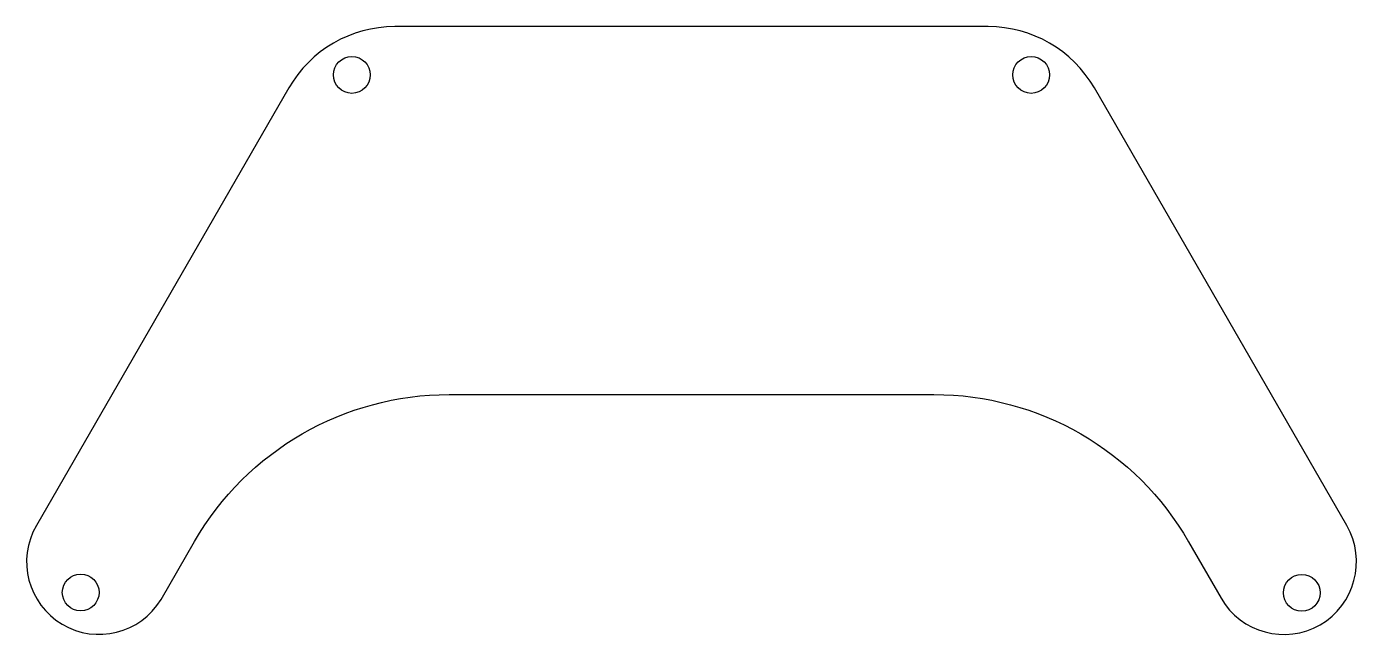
# Model space of a CAD drawing. Header units: millimetres. Extents: x -54 to 54, y -86 to -36.
import ezdxf

# ---------------------------------------------------------------- set-up
doc = ezdxf.new("R2010")
doc.units = ezdxf.units.MM
doc.layers.get('0').update_dxf_attribs({"linetype": 'CONTINUOUS'})

msp = doc.modelspace()

# ---------------------------------------------------------------- linework, layer by layer
msp.add_lwpolyline([(40.58, -78), (43.23, -82.6, 1), (53.49, -76.68), (32.89, -41, 0.267949), (24.23, -36), (-24.22, -36, 0.267949), (-32.88, -41), (-53.48, -76.68, 0.988284), (-43.3, -82.72), (-40.57, -77.99, -0.267868), (-19.79, -66), (19.79, -66, -0.267949)], format="xyb", close=True)
for centre in [(-27.72, -39.94), (27.73, -39.94), (-49.86, -82.14), (49.82, -82.17)]:
    msp.add_circle(centre, 1.5)

doc.saveas('drawing.dxf')
